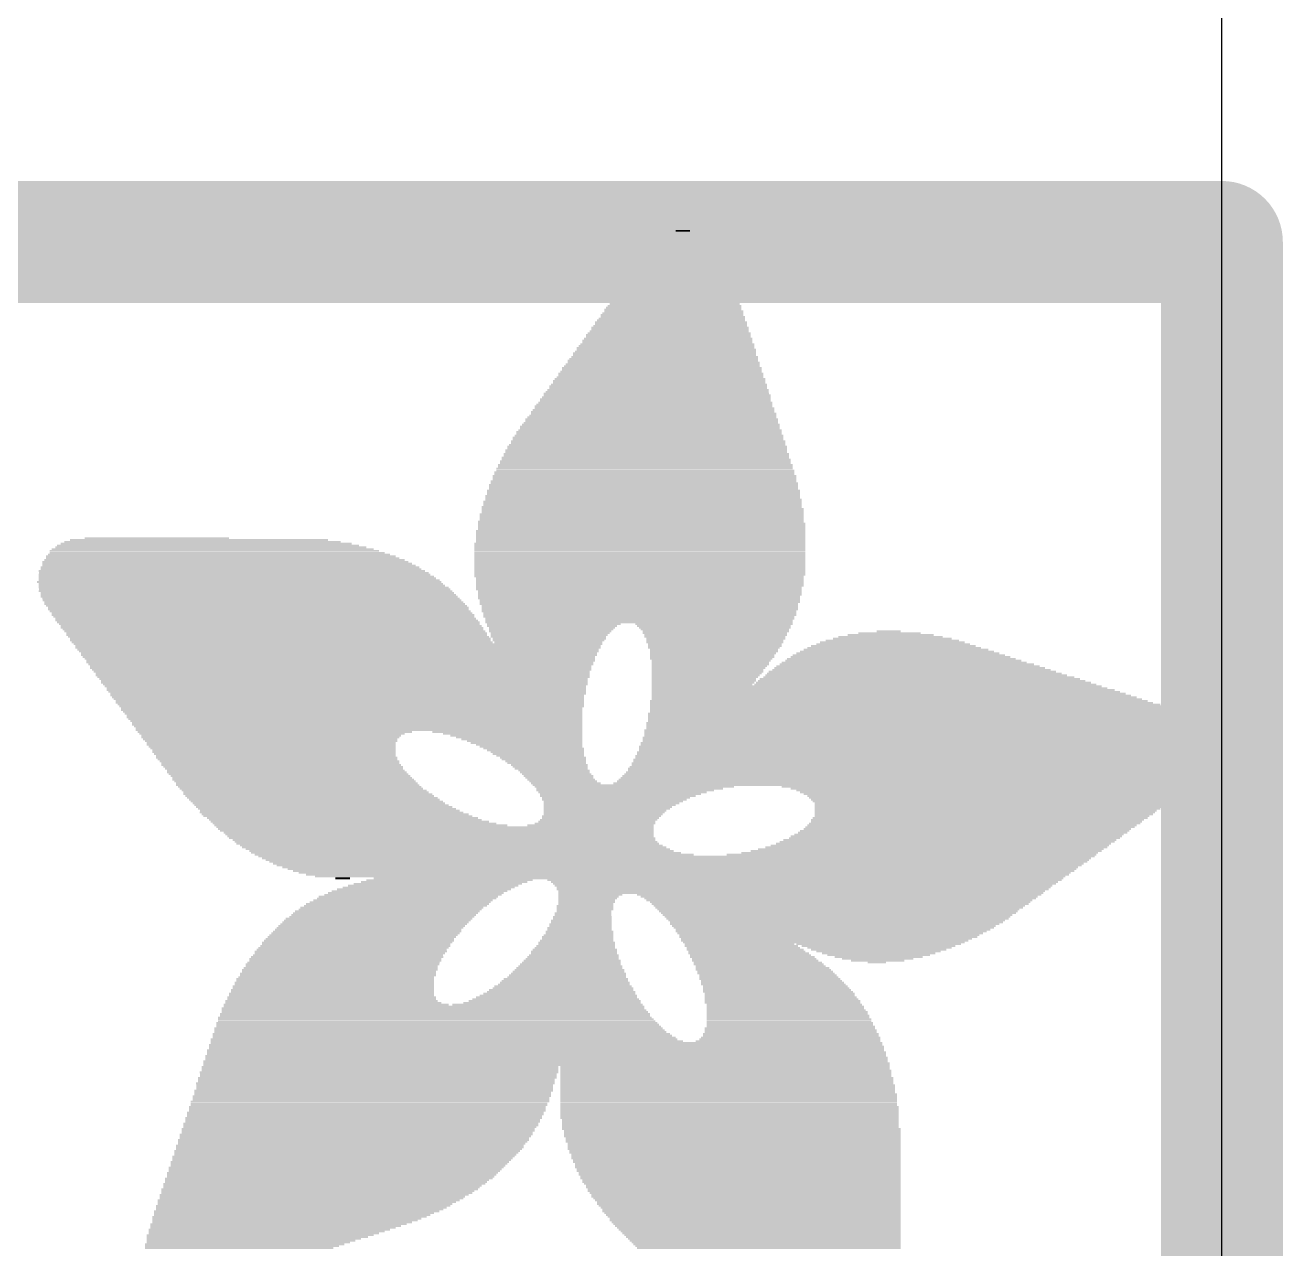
# Model space of a CAD drawing. Extents: x -4.9 to 29.4, y -4.6 to 44.6.
# Drawn here: x 21.02 to 26.25, y 29.81 to 34.9 of the extents above; entities that cross this region are included whole.
import ezdxf

# ---------------------------------------------------------------- set-up
doc = ezdxf.new("R2010")
doc.units = 0
for name, color, linetype in [('1', 12, 'CONTINUOUS'), ('20', 53, 'CONTINUOUS'), ('21', 40, 'CONTINUOUS')]:
    doc.layers.add(name, color=color, linetype=linetype)

# ---------------------------------------------------------------- blocks, each defined once
blk = doc.blocks.new('RECT')
blk.add_solid([(-0.5, -0.5), (0.5, -0.5), (-0.5, 0.5), (0.5, 0.5)])

msp = doc.modelspace()

# ---------------------------------------------------------------- linework, layer by layer
at = {"layer": '1', "const_width": 0.508}
for points in [[(15.619, 34), (26, 34)], [(26, 34), (26, 3)]]:
    msp.add_lwpolyline(points, dxfattribs=at)
at = {"layer": '1', "const_width": 0.254}
for points in [[(26.127, 34, 1), (25.873, 34)], [(26, 33.873, 1), (26, 34.127)]]:
    msp.add_lwpolyline(points, format="xyb", dxfattribs=at)
at = {"layer": '20'}
msp.add_line((26, 3), (26, 37), dxfattribs=at)

# ---------------------------------------------------------------- block references
at = {"layer": '21'}
for p, xscale, yscale in [((23.7551, 34.0466), 0.0609, 0.0076), ((23.7627, 33.9932), 0.2591, 0.0076), ((23.7627, 34.0008), 0.2438, 0.0077), ((23.7627, 34.0085), 0.2286, 0.0076), ((23.7665, 34.0161), 0.2058, 0.0076), ((23.7627, 34.0237), 0.1829, 0.0076), ((23.7627, 34.0313), 0.1524, 0.0076), ((23.7627, 34.0389), 0.1219, 0.0077), ((23.7589, 33.9399), 0.3429, 0.0076), ((23.7589, 33.9475), 0.3277, 0.0076), ((23.7627, 33.9551), 0.32, 0.0076), ((23.7627, 33.9627), 0.3048, 0.0077), ((23.7627, 33.978), 0.2896, 0.0076), ((23.7627, 33.9704), 0.2896, 0.0076), ((23.7627, 33.9856), 0.2743, 0.0076), ((23.7513, 33.8942), 0.3887, 0.0076), ((23.7551, 33.9018), 0.381, 0.0076), ((23.7513, 33.9094), 0.3733, 0.0076), ((23.7551, 33.917), 0.3657, 0.0076), ((23.7551, 33.9246), 0.3505, 0.0077), ((23.7589, 33.9323), 0.3429, 0.0076), ((23.7398, 33.8408), 0.442, 0.0076), ((23.7437, 33.8561), 0.4343, 0.0076), ((23.7437, 33.8484), 0.4343, 0.0077), ((23.7437, 33.8637), 0.4191, 0.0076), ((23.7475, 33.8713), 0.4115, 0.0076), ((23.7475, 33.8865), 0.3963, 0.0077), ((23.7513, 33.8789), 0.4039, 0.0076), ((23.7322, 33.7875), 0.503, 0.0076), ((23.7322, 33.8027), 0.4876, 0.0076), ((23.7322, 33.7951), 0.4876, 0.0076), ((23.736, 33.8103), 0.48, 0.0077), ((23.736, 33.818), 0.4648, 0.0076), ((23.7398, 33.8332), 0.4572, 0.0076), ((23.7398, 33.8256), 0.4572, 0.0076), ((23.7208, 33.7341), 0.5563, 0.0077), ((23.7208, 33.7494), 0.541, 0.0076), ((23.7208, 33.7418), 0.541, 0.0076), ((23.7246, 33.757), 0.5334, 0.0076), ((23.7246, 33.7722), 0.5182, 0.0077), ((23.7284, 33.7646), 0.5258, 0.0076), ((23.7284, 33.7799), 0.5106, 0.0076), ((23.7093, 33.6808), 0.6096, 0.0076), ((23.7094, 33.696), 0.5943, 0.0077), ((23.7132, 33.6884), 0.6019, 0.0076), ((23.7132, 33.7037), 0.5867, 0.0076), ((23.7132, 33.7189), 0.5715, 0.0076), ((23.717, 33.7113), 0.5791, 0.0076), ((23.717, 33.7265), 0.5639, 0.0076), ((23.6979, 33.6275), 0.663, 0.0076), ((23.7018, 33.6427), 0.6553, 0.0076), ((23.7018, 33.6351), 0.6553, 0.0076), ((23.7018, 33.6503), 0.6401, 0.0076), ((23.7056, 33.6656), 0.6325, 0.0076), ((23.7056, 33.6579), 0.6325, 0.0077), ((23.7055, 33.6732), 0.6172, 0.0076), ((23.6903, 33.5741), 0.7239, 0.0076), ((23.6903, 33.5894), 0.7086, 0.0076), ((23.6903, 33.5817), 0.7086, 0.0077), ((23.6941, 33.597), 0.701, 0.0076), ((23.6941, 33.6122), 0.6858, 0.0076), ((23.6941, 33.6046), 0.6858, 0.0076), ((23.6979, 33.6198), 0.6782, 0.0077), ((23.6789, 33.5208), 0.7773, 0.0076), ((23.6789, 33.536), 0.762, 0.0076), ((23.6789, 33.5284), 0.762, 0.0076), ((23.6827, 33.5436), 0.7544, 0.0077), ((23.6865, 33.5513), 0.7468, 0.0076), ((23.6827, 33.5589), 0.7391, 0.0076), ((23.6865, 33.5665), 0.7315, 0.0076), ((23.6674, 33.4751), 0.8306, 0.0076), ((23.6675, 33.4827), 0.8153, 0.0076), ((23.6713, 33.4903), 0.8077, 0.0076), ((23.6713, 33.5055), 0.7925, 0.0077), ((23.6751, 33.4979), 0.8001, 0.0076), ((23.6751, 33.5132), 0.7849, 0.0076), ((23.656, 33.4217), 0.884, 0.0076), ((23.6599, 33.4293), 0.8763, 0.0077), ((23.6598, 33.437), 0.861, 0.0076), ((23.6636, 33.4522), 0.8534, 0.0076), ((23.6636, 33.4446), 0.8534, 0.0076), ((23.6636, 33.4598), 0.8382, 0.0076), ((23.6674, 33.4674), 0.8306, 0.0077), ((23.6446, 33.3684), 0.9373, 0.0076), ((23.6484, 33.376), 0.9296, 0.0076), ((23.6522, 33.3836), 0.922, 0.0076), ((23.6522, 33.3989), 0.9068, 0.0076), ((23.6522, 33.3912), 0.9068, 0.0077), ((23.656, 33.4065), 0.8992, 0.0076), ((23.656, 33.4141), 0.884, 0.0076), ((23.6331, 33.315), 0.9906, 0.0077), ((23.637, 33.3227), 0.9829, 0.0076), ((23.6408, 33.3303), 0.9753, 0.0076), ((23.6408, 33.3455), 0.9601, 0.0076), ((23.6408, 33.3379), 0.9601, 0.0076), ((23.6446, 33.3531), 0.9525, 0.0077), ((23.6484, 33.3608), 0.9449, 0.0076), ((23.6255, 33.2617), 1.0516, 0.0076), ((23.6256, 33.2693), 1.0363, 0.0076), ((23.6294, 33.2769), 1.0287, 0.0077), ((23.6294, 33.2922), 1.0135, 0.0076), ((23.6332, 33.2846), 1.0211, 0.0076), ((23.6332, 33.2998), 1.0059, 0.0076), ((23.637, 33.3074), 0.9983, 0.0076), ((23.6141, 33.2084), 1.1049, 0.0076), ((23.6179, 33.216), 1.0972, 0.0076), ((23.6179, 33.2312), 1.082, 0.0076), ((23.6179, 33.2236), 1.082, 0.0076), ((23.6217, 33.2388), 1.0744, 0.0077), ((23.6217, 33.2465), 1.0592, 0.0076), ((23.6255, 33.2541), 1.0516, 0.0076), ((23.6065, 33.155), 1.1506, 0.0076), ((23.6103, 33.1703), 1.143, 0.0076), ((23.6103, 33.1626), 1.143, 0.0077), ((23.6103, 33.1855), 1.1278, 0.0076), ((23.6103, 33.1779), 1.1278, 0.0076), ((23.6141, 33.1931), 1.1202, 0.0076), ((23.6141, 33.2007), 1.1049, 0.0077), ((23.5989, 33.1017), 1.1963, 0.0076), ((23.6027, 33.1169), 1.1887, 0.0076), ((23.6027, 33.1093), 1.1887, 0.0076), ((23.6027, 33.1322), 1.1735, 0.0076), ((23.6027, 33.1245), 1.1735, 0.0077), ((23.6065, 33.1474), 1.1659, 0.0076), ((23.6065, 33.1398), 1.1659, 0.0076), ((23.5951, 33.056), 1.2345, 0.0076), ((23.5989, 33.0712), 1.2269, 0.0076), ((23.5989, 33.0636), 1.2269, 0.0076), ((23.5989, 33.0864), 1.2115, 0.0077), ((23.5989, 33.0788), 1.2115, 0.0076), ((23.6027, 33.0941), 1.2039, 0.0076), ((23.5913, 33.0026), 1.2725, 0.0076), ((23.5951, 33.0255), 1.2649, 0.0076), ((23.5951, 33.0179), 1.2649, 0.0076), ((23.5951, 33.0102), 1.2649, 0.0077), ((23.5951, 33.0407), 1.2497, 0.0076), ((23.5951, 33.0331), 1.2497, 0.0076), ((23.5989, 33.0483), 1.2421, 0.0077), ((23.5912, 32.9645), 1.303, 0.0076), ((23.5912, 32.9569), 1.303, 0.0076), ((23.5912, 32.9493), 1.303, 0.0076), ((23.5912, 32.9874), 1.2878, 0.0076), ((23.5912, 32.9798), 1.2878, 0.0076), ((23.5912, 32.9721), 1.2878, 0.0077), ((23.5951, 32.995), 1.2801, 0.0076), ((23.5837, 32.8959), 1.3335, 0.0077), ((23.5875, 32.9188), 1.3259, 0.0076), ((23.5875, 32.9112), 1.3259, 0.0076), ((23.5875, 32.9036), 1.3259, 0.0076), ((23.5874, 32.9417), 1.3106, 0.0076), ((23.5874, 32.934), 1.3106, 0.0077), ((23.5913, 32.9264), 1.3183, 0.0076), ((23.5836, 32.8655), 1.3488, 0.0076), ((23.5836, 32.8578), 1.3488, 0.0077), ((23.5836, 32.8502), 1.3488, 0.0076), ((23.5836, 32.8426), 1.3488, 0.0076), ((23.5875, 32.8883), 1.3411, 0.0076), ((23.5875, 32.8807), 1.3411, 0.0076), ((23.5875, 32.8731), 1.3411, 0.0076), ((23.5798, 32.7969), 1.3716, 0.0076), ((23.5798, 32.7893), 1.3716, 0.0076), ((23.5798, 32.835), 1.3564, 0.0076), ((23.5836, 32.8274), 1.364, 0.0076), ((23.5836, 32.8197), 1.364, 0.0077), ((23.5836, 32.8121), 1.364, 0.0076), ((23.5836, 32.8045), 1.364, 0.0076), ((21.7777, 32.7359), 1.2573, 0.0076), ((21.7701, 32.7435), 1.2115, 0.0077), ((21.7548, 32.7512), 1.1506, 0.0076), ((21.7396, 32.7588), 1.0744, 0.0076), ((21.5643, 32.7664), 0.602, 0.0076), ((23.576, 32.7435), 1.3792, 0.0077), ((23.576, 32.7359), 1.3792, 0.0076), ((23.5798, 32.7816), 1.3716, 0.0077), ((23.5798, 32.774), 1.3716, 0.0076), ((23.5798, 32.7664), 1.3716, 0.0076), ((23.5798, 32.7588), 1.3716, 0.0076), ((23.5798, 32.7512), 1.3716, 0.0076), ((21.831, 32.6902), 1.4554, 0.0076), ((21.8387, 32.6826), 1.4707, 0.0076), ((21.8234, 32.6978), 1.425, 0.0076), ((21.8043, 32.7131), 1.3716, 0.0076), ((21.8158, 32.7054), 1.3945, 0.0077), ((21.7967, 32.7207), 1.3411, 0.0076), ((21.7891, 32.7283), 1.2954, 0.0076), ((23.576, 32.7283), 1.3792, 0.0076), ((23.576, 32.7207), 1.3792, 0.0076), ((23.576, 32.7131), 1.3792, 0.0076), ((23.576, 32.7054), 1.3792, 0.0077), ((23.576, 32.6978), 1.3792, 0.0076), ((23.576, 32.6902), 1.3792, 0.0076), ((23.576, 32.6826), 1.3792, 0.0076), ((21.8691, 32.6445), 1.5774, 0.0076), ((21.8729, 32.6369), 1.585, 0.0076), ((21.8501, 32.6673), 1.524, 0.0077), ((21.8577, 32.6597), 1.5392, 0.0076), ((21.8653, 32.6521), 1.5544, 0.0076), ((21.8463, 32.675), 1.5011, 0.0076), ((23.576, 32.675), 1.3792, 0.0076), ((23.576, 32.6673), 1.3792, 0.0077), ((23.576, 32.6597), 1.3792, 0.0076), ((23.576, 32.6521), 1.3792, 0.0076), ((23.576, 32.6445), 1.3792, 0.0076), ((23.576, 32.6369), 1.3792, 0.0076), ((21.9072, 32.5835), 1.684, 0.0076), ((21.8767, 32.6292), 1.6078, 0.0077), ((21.8844, 32.6216), 1.6231, 0.0076), ((21.8881, 32.614), 1.6307, 0.0076), ((21.8957, 32.6064), 1.6459, 0.0076), ((21.8996, 32.5988), 1.6536, 0.0076), ((21.9072, 32.5911), 1.6688, 0.0077), ((23.576, 32.6292), 1.3792, 0.0077), ((23.576, 32.6216), 1.3792, 0.0076), ((23.576, 32.614), 1.3792, 0.0076), ((23.5722, 32.6064), 1.3716, 0.0076), ((23.576, 32.5988), 1.364, 0.0076), ((23.576, 32.5911), 1.364, 0.0077), ((23.576, 32.5835), 1.364, 0.0076), ((21.9148, 32.5759), 1.684, 0.0076), ((21.9186, 32.5683), 1.6917, 0.0076), ((21.9262, 32.5607), 1.7069, 0.0076), ((21.9301, 32.553), 1.7145, 0.0077), ((21.9338, 32.5454), 1.7221, 0.0076), ((21.9415, 32.5378), 1.7222, 0.0076), ((21.9453, 32.5302), 1.7298, 0.0076), ((23.576, 32.5759), 1.364, 0.0076), ((23.576, 32.5683), 1.364, 0.0076), ((23.5722, 32.5607), 1.3564, 0.0076), ((23.5722, 32.553), 1.3564, 0.0077), ((23.576, 32.5454), 1.3488, 0.0076), ((23.576, 32.5378), 1.3488, 0.0076), ((23.576, 32.5302), 1.3488, 0.0076), ((21.9491, 32.5226), 1.7374, 0.0076), ((21.9567, 32.5149), 1.7373, 0.0077), ((21.9606, 32.5073), 1.7449, 0.0076), ((21.9682, 32.4997), 1.745, 0.0076), ((21.972, 32.4921), 1.7526, 0.0076), ((21.9796, 32.4845), 1.7526, 0.0076), ((21.9872, 32.4768), 1.7526, 0.0077), ((23.5722, 32.5226), 1.3411, 0.0076), ((23.5722, 32.5149), 1.3411, 0.0077), ((23.576, 32.5073), 1.3335, 0.0076), ((23.576, 32.4997), 1.3335, 0.0076), ((23.5722, 32.4921), 1.3259, 0.0076), ((23.576, 32.4845), 1.3182, 0.0076), ((23.576, 32.4768), 1.3182, 0.0077), ((21.9872, 32.4692), 1.7526, 0.0076), ((21.9948, 32.4616), 1.7526, 0.0076), ((22.0025, 32.454), 1.7526, 0.0076), ((22.0063, 32.4464), 1.7602, 0.0076), ((22.0101, 32.4387), 1.7526, 0.0077), ((22.0177, 32.4311), 1.7526, 0.0076), ((22.0215, 32.4235), 1.7602, 0.0076), ((23.576, 32.4692), 1.3182, 0.0076), ((23.5722, 32.4616), 1.3106, 0.0076), ((23.576, 32.454), 1.303, 0.0076), ((23.576, 32.4464), 1.303, 0.0076), ((23.5722, 32.4387), 1.2954, 0.0077), ((23.576, 32.4311), 1.2878, 0.0076), ((23.5722, 32.4235), 1.2802, 0.0076), ((22.0291, 32.4159), 1.7602, 0.0076), ((22.0329, 32.4083), 1.7526, 0.0076), ((22.0406, 32.4006), 1.7526, 0.0077), ((22.0444, 32.393), 1.7602, 0.0076), ((22.0482, 32.3854), 1.7526, 0.0076), ((22.0558, 32.3778), 1.7526, 0.0076), ((22.0634, 32.3702), 1.7526, 0.0076), ((23.5722, 32.4159), 1.2802, 0.0076), ((23.2102, 32.4006), 0.541, 0.0077), ((23.2179, 32.4083), 0.5563, 0.0076), ((23.2102, 32.393), 0.5258, 0.0076), ((23.2064, 32.3854), 0.5182, 0.0076), ((23.2026, 32.3778), 0.5106, 0.0076), ((23.2027, 32.3702), 0.4953, 0.0076), ((23.8846, 32.4083), 0.6554, 0.0076), ((23.8846, 32.4006), 0.64, 0.0077), ((23.8884, 32.393), 0.6324, 0.0076), ((23.8884, 32.3854), 0.6172, 0.0076), ((23.8922, 32.3778), 0.6096, 0.0076), ((23.8884, 32.3702), 0.602, 0.0076), ((24.6162, 32.3702), 0.2591, 0.0076), ((24.6123, 32.3778), 0.099, 0.0076), ((22.0634, 32.3625), 1.7526, 0.0077), ((22.071, 32.3549), 1.7526, 0.0076), ((22.0787, 32.3473), 1.7526, 0.0076), ((22.0787, 32.3397), 1.7526, 0.0076), ((22.0863, 32.3321), 1.7526, 0.0076), ((22.3187, 32.3244), 2.2022, 0.0077), ((22.3187, 32.3168), 2.187, 0.0076), ((23.1988, 32.3625), 0.4876, 0.0077), ((23.195, 32.3549), 0.48, 0.0076), ((23.1988, 32.3473), 0.4724, 0.0076), ((23.195, 32.3397), 0.4648, 0.0076), ((23.195, 32.3321), 0.4496, 0.0076), ((23.8922, 32.3625), 0.5944, 0.0077), ((23.8884, 32.3549), 0.5868, 0.0076), ((23.8923, 32.3473), 0.5791, 0.0076), ((23.8885, 32.3397), 0.5715, 0.0076), ((23.8885, 32.3321), 0.5715, 0.0076), ((23.8884, 32.3244), 0.5562, 0.0077), ((23.8884, 32.3168), 0.5562, 0.0076), ((24.6314, 32.3168), 0.6858, 0.0076), ((24.6314, 32.3244), 0.6401, 0.0077), ((24.6276, 32.3321), 0.6019, 0.0076), ((24.6276, 32.3397), 0.5563, 0.0076), ((24.6276, 32.3473), 0.4953, 0.0076), ((24.62, 32.3549), 0.4343, 0.0076), ((24.62, 32.3625), 0.3581, 0.0077), ((22.3187, 32.3092), 2.187, 0.0076), ((22.3187, 32.3016), 2.1717, 0.0076), ((22.3225, 32.294), 2.164, 0.0076), ((22.3225, 32.2863), 2.1488, 0.0077), ((22.3225, 32.2787), 2.1488, 0.0076), ((22.3225, 32.2711), 2.1336, 0.0076), ((22.3263, 32.2635), 2.126, 0.0076), ((23.8846, 32.3092), 0.5486, 0.0076), ((23.8846, 32.3016), 0.5334, 0.0076), ((23.8846, 32.294), 0.5334, 0.0076), ((23.8808, 32.2863), 0.5258, 0.0077), ((23.877, 32.2787), 0.5182, 0.0076), ((23.877, 32.2711), 0.5182, 0.0076), ((23.8732, 32.2635), 0.5105, 0.0076), ((24.6656, 32.2635), 0.9525, 0.0076), ((24.6618, 32.2711), 0.9144, 0.0076), ((24.6543, 32.2787), 0.8839, 0.0076), ((24.6504, 32.2863), 0.8458, 0.0077), ((24.6466, 32.294), 0.8078, 0.0076), ((24.6428, 32.3016), 0.7696, 0.0076), ((24.6351, 32.3092), 0.7239, 0.0076), ((22.3301, 32.2559), 2.1184, 0.0076), ((22.3263, 32.2482), 2.1108, 0.0077), ((22.3301, 32.2406), 2.1031, 0.0076), ((22.3301, 32.233), 2.0879, 0.0076), ((22.3301, 32.2254), 2.0879, 0.0076), ((22.334, 32.2178), 2.0803, 0.0076), ((23.8579, 32.2178), 0.4648, 0.0076), ((23.8732, 32.2559), 0.4953, 0.0076), ((23.8694, 32.2482), 0.4877, 0.0077), ((23.8694, 32.2406), 0.4877, 0.0076), ((23.8656, 32.233), 0.4801, 0.0076), ((23.8618, 32.2254), 0.4725, 0.0076), ((24.7076, 32.2178), 1.1583, 0.0076), ((24.7, 32.2254), 1.1277, 0.0076), ((24.6924, 32.233), 1.0973, 0.0076), ((24.6885, 32.2406), 1.0592, 0.0076), ((24.6771, 32.2482), 1.0211, 0.0077), ((24.6733, 32.2559), 0.983, 0.0076), ((22.3339, 32.2101), 2.065, 0.0077), ((22.3377, 32.2025), 2.0574, 0.0076), ((22.3377, 32.1949), 2.0574, 0.0076), ((22.3416, 32.1873), 2.0497, 0.0076), ((22.3416, 32.1797), 2.0345, 0.0076), ((22.3453, 32.172), 2.0269, 0.0077), ((22.3453, 32.1644), 2.0269, 0.0076), ((23.8579, 32.2101), 0.4648, 0.0077), ((23.8541, 32.2025), 0.4572, 0.0076), ((23.8503, 32.1949), 0.4496, 0.0076), ((23.8465, 32.1873), 0.442, 0.0076), ((23.8427, 32.1797), 0.4344, 0.0076), ((23.8427, 32.172), 0.4344, 0.0077), ((23.8389, 32.1644), 0.4267, 0.0076), ((24.7571, 32.1644), 1.3944, 0.0076), ((24.7495, 32.172), 1.364, 0.0077), ((24.7418, 32.1797), 1.3335, 0.0076), ((24.738, 32.1873), 1.2954, 0.0076), ((24.7267, 32.1949), 1.2573, 0.0076), ((24.719, 32.2025), 1.2268, 0.0076), ((24.7113, 32.2101), 1.1963, 0.0077), ((22.3492, 32.1568), 2.0193, 0.0076), ((22.3492, 32.1492), 2.0041, 0.0076), ((22.353, 32.1416), 1.9964, 0.0076), ((22.353, 32.1339), 1.9964, 0.0077), ((22.3568, 32.1263), 1.9888, 0.0076), ((22.3606, 32.1187), 1.9812, 0.0076), ((22.3568, 32.1111), 1.9736, 0.0076), ((24.5742, 32.1416), 1.8974, 0.0076), ((24.6123, 32.1187), 1.9736, 0.0076), ((23.8351, 32.1568), 0.4191, 0.0076), ((24.5628, 32.1492), 1.8745, 0.0076), ((24.5895, 32.1339), 1.9279, 0.0077), ((24.6009, 32.1263), 1.9507, 0.0076), ((24.6238, 32.1111), 1.9965, 0.0076), ((24.7647, 32.1568), 1.425, 0.0076), ((22.3606, 32.1035), 1.966, 0.0076), ((22.3644, 32.0958), 1.9584, 0.0077), ((22.3682, 32.0882), 1.9507, 0.0076), ((22.3682, 32.0806), 1.9507, 0.0076), ((22.3721, 32.073), 1.9431, 0.0076), ((22.3758, 32.0654), 1.9355, 0.0076), ((22.3758, 32.0577), 1.9203, 0.0077), ((24.6542, 32.0882), 2.0726, 0.0076), ((24.6656, 32.0806), 2.0955, 0.0076), ((24.6809, 32.073), 2.126, 0.0076), ((24.6923, 32.0654), 2.1488, 0.0076), ((24.7037, 32.0577), 2.1717, 0.0077), ((24.6351, 32.1035), 2.0193, 0.0076), ((24.6466, 32.0958), 2.0422, 0.0077), ((22.3758, 32.0501), 1.9203, 0.0076), ((22.3797, 32.0425), 1.9127, 0.0076), ((22.3835, 32.0349), 1.905, 0.0076), ((22.3873, 32.0273), 1.8974, 0.0076), ((22.3873, 32.0196), 1.8974, 0.0077), ((22.3911, 32.012), 1.8898, 0.0076), ((22.3949, 32.0044), 1.8822, 0.0076), ((24.7266, 32.0349), 2.2326, 0.0076), ((24.7495, 32.0044), 2.2784, 0.0076), ((24.7343, 32.0273), 2.2479, 0.0076), ((24.7381, 32.0196), 2.2555, 0.0077), ((24.7457, 32.012), 2.2707, 0.0076), ((24.7113, 32.0501), 2.1869, 0.0076), ((24.7228, 32.0425), 2.2098, 0.0076), ((22.3987, 31.9968), 1.8746, 0.0076), ((22.3987, 31.9892), 1.8746, 0.0076), ((22.4026, 31.9816), 1.8669, 0.0077), ((22.4063, 31.9739), 1.8593, 0.0076), ((22.4063, 31.9663), 1.8593, 0.0076), ((22.0558, 31.9587), 1.143, 0.0076), ((22.0444, 31.9511), 1.1049, 0.0076), ((23.0236, 31.9587), 0.6249, 0.0076), ((23.0464, 31.9511), 0.5792, 0.0076), ((24.757, 31.9663), 2.3241, 0.0076), ((24.757, 31.9587), 2.3241, 0.0076), ((24.7609, 31.9511), 2.3318, 0.0076), ((24.7495, 31.9968), 2.2936, 0.0076), ((24.7533, 31.9892), 2.3012, 0.0076), ((24.7533, 31.9816), 2.3012, 0.0077), ((24.7571, 31.9739), 2.3088, 0.0076), ((22.0405, 31.9435), 1.0821, 0.0077), ((22.0368, 31.9358), 1.0745, 0.0076), ((22.0368, 31.9282), 1.0591, 0.0076), ((22.0405, 31.9206), 1.0515, 0.0076), ((22.0405, 31.913), 1.0363, 0.0076), ((22.0405, 31.9054), 1.0363, 0.0077), ((22.0444, 31.8977), 1.0287, 0.0076), ((23.0617, 31.9435), 0.5487, 0.0077), ((23.0731, 31.9358), 0.5258, 0.0076), ((23.0845, 31.9282), 0.503, 0.0076), ((23.096, 31.9206), 0.4801, 0.0076), ((23.1036, 31.913), 0.4649, 0.0076), ((23.115, 31.9054), 0.442, 0.0077), ((23.1226, 31.8977), 0.4268, 0.0076), ((24.7533, 31.8977), 2.3622, 0.0076), ((24.7571, 31.913), 2.3546, 0.0076), ((24.7571, 31.9054), 2.3546, 0.0077), ((24.7571, 31.9358), 2.3394, 0.0076), ((24.7609, 31.9282), 2.347, 0.0076), ((24.7609, 31.9206), 2.347, 0.0076), ((24.7609, 31.9435), 2.3318, 0.0077), ((22.0481, 31.8901), 1.0211, 0.0076), ((22.052, 31.8825), 1.0134, 0.0076), ((22.052, 31.8749), 1.0134, 0.0076), ((22.0558, 31.8673), 1.0058, 0.0077), ((22.0596, 31.8596), 0.9982, 0.0076), ((22.0634, 31.852), 1.0058, 0.0076), ((22.0672, 31.8444), 0.9982, 0.0076), ((23.1341, 31.8901), 0.4191, 0.0076), ((23.1417, 31.8825), 0.4039, 0.0076), ((23.1493, 31.8749), 0.3886, 0.0076), ((23.1531, 31.8673), 0.381, 0.0077), ((23.1607, 31.8596), 0.3658, 0.0076), ((23.1722, 31.852), 0.3581, 0.0076), ((23.176, 31.8444), 0.3505, 0.0076), ((24.7418, 31.8444), 2.3851, 0.0076), ((24.7494, 31.8596), 2.3851, 0.0076), ((24.7494, 31.852), 2.3851, 0.0076), ((24.7533, 31.8749), 2.3774, 0.0076), ((24.7533, 31.8673), 2.3774, 0.0077), ((24.7533, 31.8901), 2.3622, 0.0076), ((24.7571, 31.8825), 2.3698, 0.0076), ((22.0749, 31.8368), 0.9983, 0.0076), ((22.0787, 31.8292), 0.9906, 0.0077), ((22.0825, 31.8215), 0.9982, 0.0076), ((22.0901, 31.8139), 0.9982, 0.0076), ((22.0939, 31.8063), 0.9906, 0.0076), ((22.1015, 31.7987), 0.9906, 0.0076), ((23.1836, 31.8368), 0.3353, 0.0076), ((23.1874, 31.8292), 0.3277, 0.0077), ((23.1988, 31.8215), 0.32, 0.0076), ((23.2026, 31.8139), 0.3124, 0.0076), ((23.2064, 31.8063), 0.3048, 0.0076), ((23.2179, 31.7987), 0.2971, 0.0076), ((24.7267, 31.8063), 2.4003, 0.0076), ((24.7267, 31.7987), 2.4003, 0.0076), ((24.7305, 31.8139), 2.3927, 0.0076), ((24.7381, 31.8292), 2.3927, 0.0077), ((24.7381, 31.8215), 2.3927, 0.0076), ((24.7418, 31.8368), 2.3851, 0.0076), ((22.1053, 31.7911), 0.9982, 0.0077), ((22.113, 31.7834), 0.9983, 0.0076), ((22.1206, 31.7758), 0.9982, 0.0076), ((22.1282, 31.7682), 0.9982, 0.0076), ((22.132, 31.7606), 1.0058, 0.0076), ((22.1396, 31.753), 1.0058, 0.0077), ((22.1472, 31.7453), 1.0059, 0.0076), ((23.2217, 31.7911), 0.2895, 0.0077), ((23.2293, 31.7834), 0.2896, 0.0076), ((23.2369, 31.7758), 0.2896, 0.0076), ((23.2407, 31.7682), 0.282, 0.0076), ((23.2484, 31.7606), 0.2819, 0.0076), ((23.256, 31.753), 0.2819, 0.0077), ((23.2674, 31.7453), 0.2896, 0.0076), ((24.6732, 31.7453), 2.4155, 0.0076), ((24.6847, 31.753), 2.408, 0.0077), ((24.6924, 31.7606), 2.4079, 0.0076), ((24.7, 31.7682), 2.4079, 0.0076), ((24.7076, 31.7758), 2.4079, 0.0076), ((24.7113, 31.7834), 2.4003, 0.0076), ((24.7189, 31.7911), 2.4003, 0.0077), ((22.1511, 31.7377), 1.0135, 0.0076), ((22.1587, 31.7301), 1.0135, 0.0076), ((22.1663, 31.7225), 1.0134, 0.0076), ((22.1777, 31.7149), 1.0211, 0.0077), ((22.1853, 31.7072), 1.0211, 0.0076), ((22.1929, 31.6996), 1.0363, 0.0076), ((22.2005, 31.692), 1.0363, 0.0076), ((24.5018, 31.7377), 2.7432, 0.0076), ((23.5531, 31.7301), 0.8306, 0.0076), ((23.5341, 31.7225), 0.7772, 0.0076), ((23.5151, 31.7149), 0.7391, 0.0077), ((23.5036, 31.7072), 0.701, 0.0076), ((23.496, 31.6996), 0.6706, 0.0076), ((23.4846, 31.692), 0.6477, 0.0076), ((25.0161, 31.7301), 1.6993, 0.0076), ((25.0314, 31.7225), 1.6536, 0.0076), ((25.0352, 31.7149), 1.6154, 0.0077), ((25.039, 31.7072), 1.5926, 0.0076), ((25.0429, 31.6996), 1.5697, 0.0076), ((25.0429, 31.692), 1.5393, 0.0076), ((22.212, 31.6844), 1.044, 0.0076), ((22.2197, 31.6768), 1.0439, 0.0077), ((22.231, 31.6691), 1.0515, 0.0076), ((22.2387, 31.6615), 1.0516, 0.0076), ((22.2501, 31.6539), 1.0592, 0.0076), ((22.2615, 31.6463), 1.0668, 0.0076), ((22.273, 31.6387), 1.0744, 0.0077), ((23.4769, 31.6844), 0.6172, 0.0076), ((23.4693, 31.6768), 0.602, 0.0077), ((23.4655, 31.6691), 0.5792, 0.0076), ((23.4426, 31.6463), 0.5334, 0.0076), ((23.4388, 31.6387), 0.5258, 0.0077), ((23.4579, 31.6615), 0.5639, 0.0076), ((23.4503, 31.6539), 0.5487, 0.0076), ((25.0428, 31.6844), 1.524, 0.0076), ((25.0429, 31.6768), 1.5087, 0.0077), ((25.039, 31.6691), 1.4859, 0.0076), ((25.039, 31.6615), 1.4707, 0.0076), ((25.0352, 31.6539), 1.463, 0.0076), ((25.0276, 31.6463), 1.4478, 0.0076), ((25.0238, 31.6387), 1.4402, 0.0077), ((22.2844, 31.631), 1.082, 0.0076), ((22.292, 31.6234), 1.0973, 0.0076), ((22.3072, 31.6158), 1.1125, 0.0076), ((22.3187, 31.6082), 1.1202, 0.0076), ((22.3377, 31.6006), 1.1277, 0.0077), ((22.3492, 31.5929), 1.1354, 0.0076), ((22.3682, 31.5853), 1.1582, 0.0076), ((23.397, 31.5853), 0.4877, 0.0076), ((23.4046, 31.5929), 0.4877, 0.0076), ((23.416, 31.6082), 0.4953, 0.0076), ((23.4122, 31.6006), 0.4877, 0.0077), ((23.4312, 31.631), 0.5106, 0.0076), ((23.4274, 31.6234), 0.503, 0.0076), ((23.4236, 31.6158), 0.4953, 0.0076), ((24.9819, 31.5929), 1.3868, 0.0076), ((24.9781, 31.5853), 1.3792, 0.0076), ((24.9933, 31.6006), 1.3944, 0.0077), ((25.0161, 31.631), 1.4249, 0.0076), ((25.0085, 31.6158), 1.4097, 0.0076), ((25.0009, 31.6082), 1.3945, 0.0076), ((25.0124, 31.6234), 1.4173, 0.0076), ((22.3873, 31.5777), 1.1811, 0.0076), ((22.4139, 31.5701), 1.2192, 0.0076), ((22.7226, 31.5625), 1.8211, 0.0077), ((22.7264, 31.5548), 1.8135, 0.0076), ((22.7302, 31.5472), 1.8059, 0.0076), ((22.7378, 31.5396), 1.7907, 0.0076), ((22.7416, 31.532), 1.783, 0.0076), ((23.3703, 31.5701), 0.5257, 0.0076), ((23.3893, 31.5777), 0.503, 0.0076), ((24.9057, 31.532), 1.3716, 0.0076), ((24.9209, 31.5396), 1.3716, 0.0076), ((24.9285, 31.5472), 1.3716, 0.0076), ((24.94, 31.5548), 1.364, 0.0076), ((24.9514, 31.5625), 1.3716, 0.0077), ((24.959, 31.5701), 1.3716, 0.0076), ((24.9704, 31.5777), 1.3793, 0.0076), ((22.7454, 31.5244), 1.7754, 0.0077), ((22.7531, 31.5167), 1.7755, 0.0076), ((22.7607, 31.5091), 1.7603, 0.0076), ((22.7683, 31.5015), 1.7602, 0.0076), ((22.7759, 31.4939), 1.7602, 0.0076), ((22.7911, 31.4863), 1.7602, 0.0077), ((22.8026, 31.4786), 1.7679, 0.0076), ((24.8104, 31.4786), 1.4249, 0.0076), ((24.8256, 31.4863), 1.4097, 0.0077), ((24.8409, 31.4939), 1.3944, 0.0076), ((24.8561, 31.5015), 1.3945, 0.0076), ((24.8676, 31.5091), 1.3868, 0.0076), ((24.8866, 31.5167), 1.3792, 0.0076), ((24.8942, 31.5244), 1.3793, 0.0077), ((22.8178, 31.471), 1.7678, 0.0076), ((22.8331, 31.4634), 1.7679, 0.0076), ((22.8521, 31.4558), 1.7907, 0.0076), ((22.8864, 31.4482), 1.8288, 0.0077), ((23.7284, 31.4405), 3.4824, 0.0076), ((23.7284, 31.4329), 3.4518, 0.0076), ((23.7322, 31.4253), 3.429, 0.0076), ((24.7076, 31.4482), 1.5393, 0.0077), ((24.7418, 31.4558), 1.4859, 0.0076), ((24.7685, 31.4634), 1.463, 0.0076), ((24.7876, 31.471), 1.4402, 0.0076), ((23.736, 31.4177), 3.4062, 0.0076), ((23.736, 31.4101), 3.3756, 0.0077), ((23.7398, 31.4024), 3.3528, 0.0076), ((23.7437, 31.3948), 3.3147, 0.0076), ((23.7513, 31.3872), 3.2843, 0.0076), ((23.7589, 31.3796), 3.2537, 0.0076), ((23.7627, 31.372), 3.2156, 0.0077), ((23.7741, 31.3643), 3.1776, 0.0076), ((23.7855, 31.3567), 3.1242, 0.0076), ((22.3377, 31.3491), 0.0609, 0.0076), ((22.734, 31.3262), 0.701, 0.0076), ((22.7607, 31.3339), 0.6935, 0.0077), ((22.7835, 31.3415), 0.6934, 0.0076), ((23.9037, 31.3491), 2.8727, 0.0076), ((24.2618, 31.3415), 2.1412, 0.0076), ((24.2618, 31.3339), 2.1108, 0.0077), ((24.2618, 31.3262), 2.0955, 0.0076), ((22.612, 31.2729), 0.7467, 0.0076), ((22.6311, 31.2805), 0.7392, 0.0076), ((22.6425, 31.2881), 0.7315, 0.0076), ((22.6578, 31.2958), 0.7315, 0.0077), ((22.6769, 31.3034), 0.7239, 0.0076), ((22.6959, 31.311), 0.7163, 0.0076), ((22.715, 31.3186), 0.7087, 0.0076), ((24.258, 31.3186), 2.0726, 0.0076), ((24.258, 31.311), 2.0574, 0.0076), ((24.2542, 31.3034), 2.0498, 0.0076), ((24.2504, 31.2958), 2.0269, 0.0077), ((24.2466, 31.2881), 2.0193, 0.0076), ((23.3703, 31.2805), 0.2667, 0.0076), ((23.3627, 31.2729), 0.2515, 0.0076), ((24.4066, 31.2805), 1.684, 0.0076), ((24.4066, 31.2729), 1.6535, 0.0076), ((22.5359, 31.2196), 0.762, 0.0077), ((22.5435, 31.2272), 0.762, 0.0076), ((22.5587, 31.2348), 0.762, 0.0076), ((22.5663, 31.2424), 0.762, 0.0076), ((22.5778, 31.25), 0.7544, 0.0076), ((22.5892, 31.2577), 0.7468, 0.0077), ((22.6044, 31.2653), 0.7467, 0.0076), ((23.3474, 31.2348), 0.2362, 0.0076), ((23.3474, 31.2272), 0.2362, 0.0076), ((23.3474, 31.2196), 0.2362, 0.0077), ((23.3588, 31.2653), 0.2438, 0.0076), ((23.355, 31.2577), 0.2362, 0.0077), ((23.355, 31.25), 0.2362, 0.0076), ((23.3512, 31.2424), 0.2286, 0.0076), ((24.4104, 31.2653), 1.6307, 0.0076), ((24.4066, 31.2577), 1.6078, 0.0077), ((24.4104, 31.25), 1.585, 0.0076), ((24.4104, 31.2424), 1.5697, 0.0076), ((24.4066, 31.2348), 1.5469, 0.0076), ((24.4066, 31.2272), 1.5316, 0.0076), ((24.4028, 31.2196), 1.5087, 0.0077), ((22.4749, 31.1662), 0.7772, 0.0076), ((22.4825, 31.1738), 0.7772, 0.0076), ((22.4901, 31.1815), 0.7773, 0.0077), ((22.5016, 31.1891), 0.7696, 0.0076), ((22.5092, 31.1967), 0.7696, 0.0076), ((22.5168, 31.2043), 0.7696, 0.0076), ((22.5244, 31.2119), 0.7696, 0.0076), ((23.3322, 31.1738), 0.2515, 0.0076), ((23.3322, 31.1662), 0.2515, 0.0076), ((23.336, 31.1891), 0.2439, 0.0076), ((23.336, 31.1815), 0.2439, 0.0077), ((23.3398, 31.2043), 0.2362, 0.0076), ((23.3398, 31.1967), 0.2362, 0.0076), ((23.3436, 31.2119), 0.2286, 0.0076), ((24.4028, 31.2119), 1.4935, 0.0076), ((24.4028, 31.2043), 1.4783, 0.0076), ((24.399, 31.1967), 1.4555, 0.0076), ((24.399, 31.1891), 1.4401, 0.0076), ((24.399, 31.1815), 1.4249, 0.0077), ((24.3952, 31.1738), 1.4021, 0.0076), ((24.3952, 31.1662), 1.3869, 0.0076), ((22.4254, 31.1129), 0.7849, 0.0076), ((22.433, 31.1205), 0.7848, 0.0076), ((22.4406, 31.1281), 0.7848, 0.0076), ((22.4444, 31.1357), 0.7772, 0.0076), ((22.452, 31.1434), 0.7773, 0.0077), ((22.4596, 31.151), 0.7773, 0.0076), ((22.4673, 31.1586), 0.7772, 0.0076), ((23.3207, 31.1129), 0.2896, 0.0076), ((23.3246, 31.1281), 0.2819, 0.0076), ((23.3246, 31.1205), 0.2819, 0.0076), ((23.3246, 31.1434), 0.2667, 0.0077), ((23.3246, 31.1357), 0.2667, 0.0076), ((23.3284, 31.1586), 0.2591, 0.0076), ((23.3284, 31.151), 0.2591, 0.0076), ((24.3875, 31.1586), 1.3716, 0.0076), ((24.3837, 31.151), 1.3488, 0.0076), ((24.3838, 31.1434), 1.3335, 0.0077), ((24.3799, 31.1357), 1.3106, 0.0076), ((24.3723, 31.1281), 1.2954, 0.0076), ((24.3685, 31.1205), 1.2725, 0.0076), ((24.3647, 31.1129), 1.2497, 0.0076), ((22.3834, 31.0595), 0.7925, 0.0076), ((22.391, 31.0672), 0.7925, 0.0077), ((22.3987, 31.0824), 0.7924, 0.0076), ((22.3949, 31.0748), 0.7848, 0.0076), ((22.4063, 31.09), 0.7925, 0.0076), ((22.4102, 31.0976), 0.7849, 0.0076), ((22.4178, 31.1053), 0.7849, 0.0077), ((23.3055, 31.0595), 0.3353, 0.0076), ((23.3093, 31.0672), 0.3276, 0.0077), ((23.3131, 31.0824), 0.32, 0.0076), ((23.3131, 31.0748), 0.32, 0.0076), ((23.3131, 31.09), 0.3048, 0.0076), ((23.3169, 31.1053), 0.2972, 0.0077), ((23.3169, 31.0976), 0.2972, 0.0076), ((24.3609, 31.1053), 1.2421, 0.0077), ((24.3532, 31.0976), 1.2116, 0.0076), ((24.3456, 31.09), 1.1964, 0.0076), ((24.3418, 31.0824), 1.1734, 0.0076), ((23.9913, 31.0748), 0.4572, 0.0076), ((23.9989, 31.0672), 0.4724, 0.0077), ((24.0065, 31.0595), 0.4724, 0.0076), ((24.5704, 31.0748), 0.6858, 0.0076), ((24.5704, 31.0672), 0.64, 0.0077), ((24.5742, 31.0595), 0.602, 0.0076), ((22.3492, 31.0138), 0.8001, 0.0076), ((22.3492, 31.0062), 0.8001, 0.0076), ((22.3568, 31.0214), 0.8001, 0.0076), ((22.3606, 31.0291), 0.7924, 0.0077), ((22.3721, 31.0443), 0.8001, 0.0076), ((22.3682, 31.0367), 0.7925, 0.0076), ((22.3758, 31.0519), 0.7925, 0.0076), ((23.2941, 31.0062), 0.4039, 0.0076), ((23.2941, 31.0138), 0.3887, 0.0076), ((23.2979, 31.0214), 0.381, 0.0076), ((23.3017, 31.0291), 0.3734, 0.0077), ((23.3017, 31.0443), 0.3581, 0.0076), ((23.3017, 31.0367), 0.3581, 0.0076), ((23.3055, 31.0519), 0.3505, 0.0076), ((24.0142, 31.0519), 0.4877, 0.0076), ((24.0218, 31.0443), 0.4877, 0.0076), ((24.0294, 31.0367), 0.5029, 0.0076), ((24.037, 31.0291), 0.503, 0.0077), ((24.0446, 31.0214), 0.5182, 0.0076), ((24.0523, 31.0138), 0.5181, 0.0076), ((24.0561, 31.0062), 0.5257, 0.0076), ((24.5704, 31.0519), 0.5638, 0.0076), ((24.5704, 31.0443), 0.5182, 0.0076), ((24.5704, 31.0367), 0.4724, 0.0076), ((24.5704, 31.0291), 0.4268, 0.0077), ((24.5704, 31.0214), 0.3658, 0.0076), ((24.5666, 31.0138), 0.2972, 0.0076), ((24.5666, 31.0062), 0.221, 0.0076), ((22.3263, 30.9681), 0.8154, 0.0076), ((22.3225, 30.9605), 0.8078, 0.0076), ((22.3301, 30.9757), 0.8077, 0.0076), ((22.3377, 30.991), 0.8077, 0.0077), ((22.334, 30.9833), 0.8001, 0.0076), ((22.3416, 30.9986), 0.8001, 0.0076), ((23.2788, 30.9605), 0.4648, 0.0076), ((23.2826, 30.9681), 0.4572, 0.0076), ((23.2826, 30.9757), 0.442, 0.0076), ((23.2865, 30.9833), 0.4343, 0.0076), ((23.2865, 30.991), 0.4191, 0.0077), ((23.2903, 30.9986), 0.4115, 0.0076), ((24.0675, 30.9986), 0.5334, 0.0076), ((24.0713, 30.991), 0.541, 0.0077), ((24.0789, 30.9833), 0.541, 0.0076), ((24.0866, 30.9757), 0.5563, 0.0076), ((24.0904, 30.9681), 0.5639, 0.0076), ((24.098, 30.9605), 0.5639, 0.0076), ((24.5628, 30.9986), 0.0762, 0.0076), ((22.3035, 30.9148), 0.8305, 0.0077), ((22.3035, 30.9071), 0.8305, 0.0076), ((22.3072, 30.93), 0.8229, 0.0076), ((22.3072, 30.9224), 0.8229, 0.0076), ((22.3111, 30.9376), 0.8153, 0.0076), ((22.3187, 30.9529), 0.8154, 0.0077), ((22.3187, 30.9452), 0.8154, 0.0076), ((23.2598, 30.9071), 0.5487, 0.0076), ((23.2636, 30.9148), 0.541, 0.0077), ((23.2636, 30.9224), 0.5258, 0.0076), ((23.2674, 30.93), 0.5182, 0.0076), ((23.2712, 30.9376), 0.4953, 0.0076), ((23.275, 30.9452), 0.4876, 0.0076), ((23.2788, 30.9529), 0.48, 0.0077), ((24.1018, 30.9529), 0.5715, 0.0077), ((24.1132, 30.9376), 0.5792, 0.0076), ((24.117, 30.93), 0.5868, 0.0076), ((24.1094, 30.9452), 0.5715, 0.0076), ((24.1247, 30.9224), 0.5867, 0.0076), ((24.1285, 30.9148), 0.5943, 0.0077), ((24.1323, 30.9071), 0.6019, 0.0076), ((22.292, 30.8538), 0.8687, 0.0076), ((22.292, 30.869), 0.8534, 0.0076), ((22.292, 30.8614), 0.8534, 0.0076), ((22.2958, 30.8843), 0.8458, 0.0076), ((22.2958, 30.8767), 0.8458, 0.0077), ((22.2996, 30.8995), 0.8382, 0.0076), ((22.2996, 30.8919), 0.8382, 0.0076), ((23.2293, 30.8538), 0.6706, 0.0076), ((23.2369, 30.8614), 0.6554, 0.0076), ((23.2407, 30.869), 0.6324, 0.0076), ((23.2483, 30.8767), 0.6172, 0.0077), ((23.2483, 30.8843), 0.602, 0.0076), ((23.256, 30.8919), 0.5867, 0.0076), ((23.256, 30.8995), 0.5715, 0.0076), ((24.1399, 30.8995), 0.602, 0.0076), ((24.1437, 30.8919), 0.6096, 0.0076), ((24.1475, 30.8843), 0.6172, 0.0076), ((24.1513, 30.8767), 0.6248, 0.0077), ((24.1589, 30.869), 0.6248, 0.0076), ((24.1589, 30.8614), 0.6248, 0.0076), ((24.1628, 30.8538), 0.6325, 0.0076), ((22.7149, 30.8081), 1.7602, 0.0076), ((22.7188, 30.8005), 1.7679, 0.0077), ((22.3111, 30.8233), 0.9373, 0.0076), ((22.7187, 30.8157), 1.7526, 0.0076), ((22.292, 30.8386), 0.8839, 0.0077), ((22.2996, 30.8309), 0.8991, 0.0076), ((22.292, 30.8462), 0.8687, 0.0076), ((23.1912, 30.8233), 0.7925, 0.0076), ((23.2103, 30.8309), 0.7391, 0.0076), ((23.2217, 30.8386), 0.7163, 0.0077), ((23.2255, 30.8462), 0.6934, 0.0076), ((24.1666, 30.8462), 0.6401, 0.0076), ((24.1704, 30.8386), 0.6477, 0.0077), ((24.1704, 30.8309), 0.6477, 0.0076), ((24.1856, 30.8005), 0.663, 0.0077), ((24.178, 30.8233), 0.6477, 0.0076), ((24.1818, 30.8157), 0.6553, 0.0076), ((24.1818, 30.8081), 0.6553, 0.0076), ((22.7302, 30.7471), 1.8364, 0.0076), ((22.7226, 30.77), 1.8059, 0.0076), ((22.7302, 30.7547), 1.8212, 0.0076), ((22.7264, 30.7624), 1.8135, 0.0077), ((22.7226, 30.7852), 1.7907, 0.0076), ((22.7226, 30.7776), 1.7907, 0.0076), ((22.7226, 30.7928), 1.7755, 0.0076), ((24.1894, 30.7928), 0.6706, 0.0076), ((24.1894, 30.7852), 0.6706, 0.0076), ((24.1932, 30.7776), 0.6782, 0.0076), ((24.1932, 30.77), 0.6782, 0.0076), ((24.197, 30.7624), 0.6858, 0.0077), ((24.197, 30.7547), 0.6858, 0.0076), ((24.2008, 30.7471), 0.6934, 0.0076), ((22.7492, 30.7014), 1.905, 0.0076), ((22.753, 30.6938), 1.9126, 0.0076), ((22.7378, 30.7243), 1.8669, 0.0077), ((22.7416, 30.7166), 1.8746, 0.0076), ((22.7454, 30.709), 1.8822, 0.0076), ((22.734, 30.7395), 1.844, 0.0076), ((22.7378, 30.7319), 1.8516, 0.0076), ((24.2047, 30.7014), 0.7315, 0.0076), ((24.2047, 30.6938), 0.7315, 0.0076), ((24.2009, 30.7243), 0.7087, 0.0077), ((24.2047, 30.7166), 0.7163, 0.0076), ((24.2047, 30.709), 0.7163, 0.0076), ((24.2008, 30.7395), 0.6934, 0.0076), ((24.2047, 30.7319), 0.7011, 0.0076), ((23.1836, 30.6557), 2.8041, 0.0076), ((23.1874, 30.6481), 2.8118, 0.0077), ((23.1874, 30.6404), 2.8118, 0.0076), ((22.7607, 30.6785), 1.9431, 0.0076), ((22.7721, 30.6709), 1.966, 0.0076), ((23.1874, 30.6633), 2.7965, 0.0076), ((22.7607, 30.6862), 1.9279, 0.0077), ((24.1932, 30.6709), 0.7696, 0.0076), ((24.2008, 30.6785), 0.7544, 0.0076), ((24.2047, 30.6862), 0.7467, 0.0077), ((23.1836, 30.5871), 2.8499, 0.0076), ((23.1836, 30.61), 2.8347, 0.0077), ((23.1874, 30.6023), 2.8423, 0.0076), ((23.1874, 30.5947), 2.8423, 0.0076), ((23.1836, 30.6328), 2.8194, 0.0076), ((23.1874, 30.6252), 2.827, 0.0076), ((23.1874, 30.6176), 2.827, 0.0076), ((22.4901, 30.5414), 1.4935, 0.0076), ((22.494, 30.5642), 1.4859, 0.0076), ((22.494, 30.5566), 1.4859, 0.0076), ((22.494, 30.549), 1.4859, 0.0076), ((23.1874, 30.5795), 2.8575, 0.0076), ((23.1874, 30.5719), 2.8575, 0.0077), ((23.9303, 30.5642), 1.3716, 0.0076), ((23.9303, 30.5566), 1.3716, 0.0076), ((23.9341, 30.549), 1.3792, 0.0076), ((23.9341, 30.5414), 1.3792, 0.0076), ((22.4749, 30.4957), 1.4936, 0.0077), ((22.4711, 30.488), 1.4859, 0.0076), ((22.4825, 30.5185), 1.4935, 0.0076), ((22.4788, 30.5109), 1.4859, 0.0076), ((22.4788, 30.5033), 1.4859, 0.0076), ((22.4864, 30.5338), 1.4859, 0.0077), ((22.4864, 30.5261), 1.4859, 0.0076), ((23.9341, 30.5338), 1.3792, 0.0077), ((23.9341, 30.5261), 1.3792, 0.0076), ((23.938, 30.5185), 1.3869, 0.0076), ((23.938, 30.5109), 1.3869, 0.0076), ((23.938, 30.5033), 1.3869, 0.0076), ((23.938, 30.4957), 1.3869, 0.0077), ((23.9418, 30.488), 1.3945, 0.0076), ((22.4596, 30.4423), 1.4935, 0.0076), ((22.4559, 30.4347), 1.4859, 0.0076), ((22.4672, 30.4652), 1.4935, 0.0076), ((22.4635, 30.4576), 1.4859, 0.0077), ((22.4635, 30.4499), 1.4859, 0.0076), ((22.4711, 30.4804), 1.4859, 0.0076), ((22.4711, 30.4728), 1.4859, 0.0076), ((23.9418, 30.4804), 1.3945, 0.0076), ((23.9418, 30.4728), 1.3945, 0.0076), ((23.9418, 30.4652), 1.3945, 0.0076), ((23.9418, 30.4576), 1.3945, 0.0077), ((23.9456, 30.4499), 1.4021, 0.0076), ((23.9456, 30.4423), 1.4021, 0.0076), ((23.9456, 30.4347), 1.4021, 0.0076), ((22.4407, 30.3966), 1.4859, 0.0076), ((22.4407, 30.389), 1.4859, 0.0076), ((22.4407, 30.3814), 1.4859, 0.0077), ((22.452, 30.4195), 1.4935, 0.0077), ((22.4483, 30.4118), 1.4859, 0.0076), ((22.4483, 30.4042), 1.4859, 0.0076), ((22.4559, 30.4271), 1.4859, 0.0076), ((23.9456, 30.4271), 1.4021, 0.0076), ((23.9456, 30.4195), 1.4021, 0.0077), ((23.9456, 30.4118), 1.4021, 0.0076), ((23.9456, 30.4042), 1.4021, 0.0076), ((23.9494, 30.3966), 1.4097, 0.0076), ((23.9494, 30.389), 1.4097, 0.0076), ((23.9494, 30.3814), 1.4097, 0.0077), ((22.4139, 30.328), 1.4783, 0.0076), ((22.4254, 30.3509), 1.4859, 0.0076), ((22.4215, 30.3433), 1.4783, 0.0077), ((22.4215, 30.3356), 1.4783, 0.0076), ((22.4291, 30.3585), 1.4783, 0.0076), ((22.433, 30.3737), 1.4859, 0.0076), ((22.433, 30.3661), 1.4859, 0.0076), ((23.9494, 30.3737), 1.4097, 0.0076), ((23.9494, 30.3661), 1.4097, 0.0076), ((23.9494, 30.3585), 1.4097, 0.0076), ((23.9494, 30.3509), 1.4097, 0.0076), ((23.9532, 30.3433), 1.4021, 0.0077), ((23.9532, 30.3356), 1.4021, 0.0076), ((23.9532, 30.328), 1.4021, 0.0076), ((22.3949, 30.2823), 1.4706, 0.0076), ((22.3911, 30.2747), 1.463, 0.0076), ((22.4025, 30.3052), 1.4706, 0.0077), ((22.4025, 30.2975), 1.4706, 0.0076), ((22.3987, 30.2899), 1.463, 0.0076), ((22.4139, 30.3204), 1.4783, 0.0076), ((22.4102, 30.3128), 1.4707, 0.0076), ((23.9532, 30.3204), 1.4021, 0.0076), ((23.9532, 30.3128), 1.4021, 0.0076), ((23.957, 30.3052), 1.4097, 0.0077), ((23.9608, 30.2975), 1.402, 0.0076), ((23.9608, 30.2899), 1.402, 0.0076), ((23.9608, 30.2823), 1.402, 0.0076), ((23.9608, 30.2747), 1.402, 0.0076), ((22.3682, 30.2366), 1.4478, 0.0076), ((22.3682, 30.229), 1.4478, 0.0077), ((22.3644, 30.2213), 1.4402, 0.0076), ((22.3834, 30.2594), 1.4631, 0.0076), ((22.3797, 30.2518), 1.4555, 0.0076), ((22.3758, 30.2442), 1.4478, 0.0076), ((22.3873, 30.2671), 1.4554, 0.0077), ((23.9646, 30.2671), 1.3944, 0.0077), ((23.9646, 30.2594), 1.3944, 0.0076), ((23.9646, 30.2518), 1.3944, 0.0076), ((23.9684, 30.2442), 1.3868, 0.0076), ((23.9684, 30.2366), 1.3868, 0.0076), ((23.9684, 30.229), 1.3868, 0.0077), ((23.9684, 30.2213), 1.3868, 0.0076), ((22.3264, 30.168), 1.4097, 0.0076), ((22.3416, 30.1909), 1.4249, 0.0077), ((22.3377, 30.1832), 1.4173, 0.0076), ((22.334, 30.1756), 1.4097, 0.0076), ((22.3568, 30.2137), 1.4402, 0.0076), ((22.353, 30.2061), 1.4326, 0.0076), ((22.3492, 30.1985), 1.4249, 0.0076), ((23.9722, 30.2137), 1.3792, 0.0076), ((23.9722, 30.2061), 1.3792, 0.0076), ((23.976, 30.1985), 1.3716, 0.0076), ((23.976, 30.1909), 1.3716, 0.0077), ((23.976, 30.1832), 1.3716, 0.0076), ((23.9799, 30.1756), 1.3639, 0.0076), ((23.9799, 30.168), 1.3639, 0.0076), ((22.2958, 30.1223), 1.3792, 0.0076), ((22.3111, 30.1451), 1.3945, 0.0076), ((22.3072, 30.1375), 1.3869, 0.0076), ((22.3035, 30.1299), 1.3793, 0.0076), ((22.3225, 30.1604), 1.402, 0.0076), ((22.3187, 30.1528), 1.3944, 0.0077), ((23.9837, 30.1604), 1.3563, 0.0076), ((23.9837, 30.1528), 1.3563, 0.0077), ((23.9837, 30.1451), 1.3563, 0.0076), ((23.9875, 30.1375), 1.3487, 0.0076), ((23.9875, 30.1299), 1.3487, 0.0076), ((23.9913, 30.1223), 1.3411, 0.0076), ((22.2615, 30.0766), 1.3411, 0.0077), ((22.2539, 30.0689), 1.3259, 0.0076), ((22.2806, 30.0994), 1.364, 0.0076), ((22.273, 30.0918), 1.3487, 0.0076), ((22.2691, 30.0842), 1.3411, 0.0076), ((22.292, 30.1147), 1.3716, 0.0077), ((22.2882, 30.107), 1.364, 0.0076), ((23.9913, 30.1147), 1.3411, 0.0077), ((23.9951, 30.107), 1.3335, 0.0076), ((23.9951, 30.0994), 1.3335, 0.0076), ((23.9989, 30.0918), 1.3258, 0.0076), ((23.9989, 30.0842), 1.3258, 0.0076), ((24.0027, 30.0766), 1.3182, 0.0077), ((24.0065, 30.0689), 1.3106, 0.0076), ((22.2196, 30.0308), 1.2878, 0.0076), ((22.212, 30.0232), 1.2726, 0.0076), ((22.2082, 30.0156), 1.265, 0.0076), ((22.2425, 30.0537), 1.3182, 0.0076), ((22.2349, 30.0461), 1.303, 0.0076), ((22.2311, 30.0385), 1.2954, 0.0077), ((22.2501, 30.0613), 1.3182, 0.0076), ((24.0065, 30.0613), 1.3106, 0.0076), ((24.0103, 30.0537), 1.303, 0.0076), ((24.0103, 30.0461), 1.303, 0.0076), ((24.0141, 30.0385), 1.2954, 0.0077), ((24.018, 30.0308), 1.2877, 0.0076), ((24.018, 30.0232), 1.2877, 0.0076), ((24.0218, 30.0156), 1.2801, 0.0076), ((22.1472, 29.9623), 1.1887, 0.0077), ((22.1739, 29.9851), 1.2268, 0.0076), ((22.1663, 29.9775), 1.2116, 0.0076), ((22.1587, 29.9699), 1.1963, 0.0076), ((22.1968, 30.008), 1.2573, 0.0076), ((22.1892, 30.0004), 1.2421, 0.0077), ((22.1815, 29.9927), 1.2268, 0.0076), ((24.0256, 30.008), 1.2725, 0.0076), ((24.0294, 30.0004), 1.2649, 0.0077), ((24.0294, 29.9927), 1.2649, 0.0076), ((24.0332, 29.9851), 1.2573, 0.0076), ((24.037, 29.9775), 1.2496, 0.0076), ((24.0408, 29.9699), 1.242, 0.0076), ((24.0408, 29.9623), 1.242, 0.0077), ((22.071, 29.9089), 1.0668, 0.0076), ((22.1168, 29.9394), 1.143, 0.0076), ((22.1054, 29.9318), 1.1201, 0.0076), ((22.0978, 29.9242), 1.1049, 0.0077), ((22.0863, 29.9165), 1.082, 0.0076), ((22.1358, 29.9546), 1.1658, 0.0076), ((22.1282, 29.947), 1.1506, 0.0076), ((24.0446, 29.9546), 1.2344, 0.0076), ((24.0484, 29.947), 1.2268, 0.0076), ((24.0522, 29.9394), 1.2192, 0.0076), ((24.0561, 29.9318), 1.2115, 0.0076), ((24.0561, 29.9242), 1.2115, 0.0077), ((24.0599, 29.9165), 1.2039, 0.0076), ((24.0637, 29.9089), 1.1963, 0.0076), ((21.9948, 29.8632), 0.9449, 0.0076), ((21.9834, 29.8556), 0.922, 0.0076), ((22.0329, 29.8861), 1.0059, 0.0077), ((22.0215, 29.8784), 0.983, 0.0076), ((22.01, 29.8708), 0.9601, 0.0076), ((22.0596, 29.9013), 1.044, 0.0076), ((22.0481, 29.8937), 1.0211, 0.0076), ((24.0675, 29.9013), 1.1887, 0.0076), ((24.0713, 29.8937), 1.1811, 0.0076), ((24.0751, 29.8861), 1.1734, 0.0077), ((24.0789, 29.8784), 1.1658, 0.0076), ((24.0827, 29.8708), 1.1582, 0.0076), ((24.0865, 29.8632), 1.1506, 0.0076), ((24.0903, 29.8556), 1.143, 0.0076), ((21.9301, 29.8251), 0.8306, 0.0076), ((21.9186, 29.8175), 0.8077, 0.0076), ((21.9072, 29.8099), 0.7848, 0.0077), ((21.9682, 29.848), 0.8915, 0.0077), ((21.9567, 29.8403), 0.8687, 0.0076), ((21.9453, 29.8327), 0.8458, 0.0076), ((24.0942, 29.848), 1.1353, 0.0077), ((24.098, 29.8403), 1.1277, 0.0076), ((24.1018, 29.8327), 1.1201, 0.0076), ((24.1056, 29.8251), 1.1125, 0.0076), ((24.1094, 29.8175), 1.1049, 0.0076), ((24.1132, 29.8099), 1.0972, 0.0077)]:
    msp.add_blockref('RECT', p, dxfattribs=dict(at, xscale=xscale, yscale=yscale))

doc.saveas('drawing.dxf')
